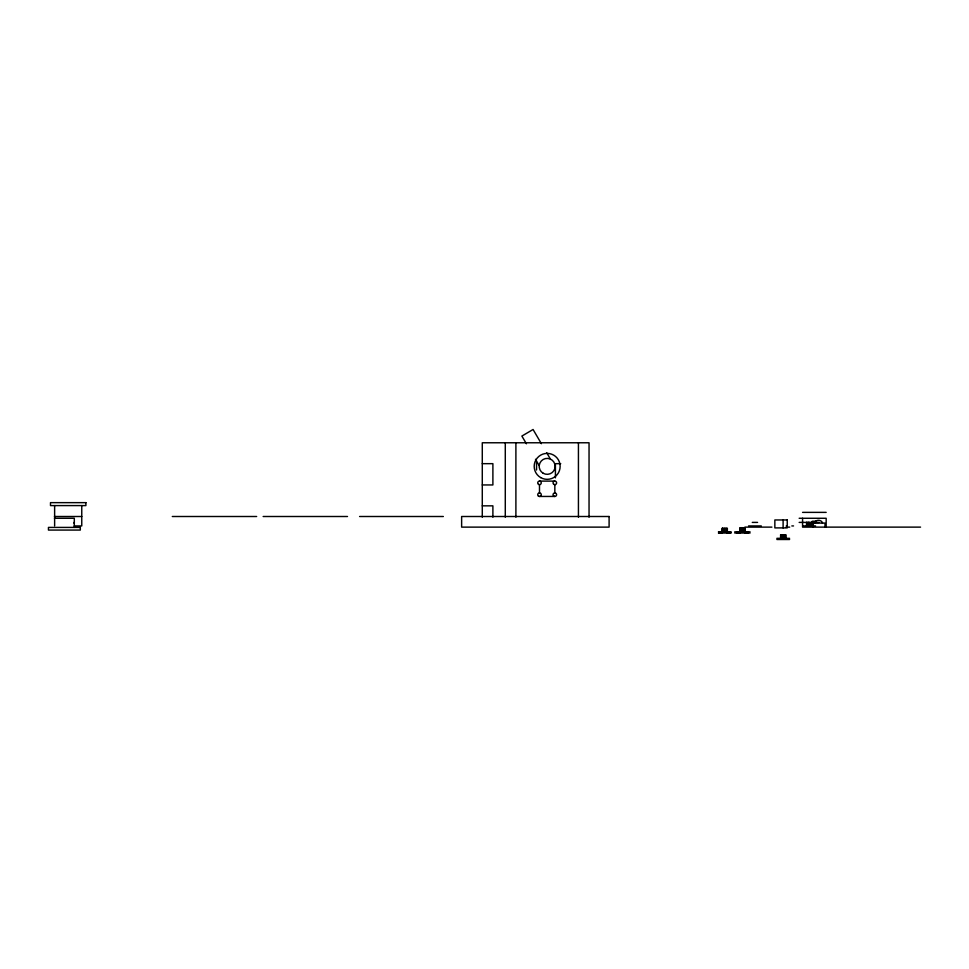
<?xml version="1.0" encoding="UTF-8"?>
<svg xmlns="http://www.w3.org/2000/svg" width="969" height="969" viewBox="0 0 969 969"><rect width="100%" height="100%" fill="white"/><g stroke="black" fill="none" stroke-linecap="round" stroke-linejoin="round"><path stroke-width="1.45" d="M74.189 523.551L74.129 522.364M482.283 463.666L492.894 463.666L492.894 484.948L482.283 484.948M560.736 463.666L555.419 463.666L555.419 477.85M539.491 481.108L554.837 481.108M539.491 496.443L554.837 496.443M482.283 505.842L492.894 505.842L492.894 517.192M802.574 512.371L826.169 512.371M54.446 516.501L81.759 516.501M172.3 516.501L256.652 516.501M263.144 516.501L347.496 516.501M359.584 516.501L443.342 516.501M54.446 518.27L74.31 518.27L74.31 527.415M799.159 518.27L826.169 518.27L826.169 527.124M812.313 521.225L816.431 521.225M752.283 522.4L757.564 522.4M799.159 522.4L819.217 522.4M74.225 525.937L81.759 525.937L81.759 505.588M748.553 525.937L761.283 525.937M786.271 525.937L787.24 525.937M791.818 525.937L793.526 525.937M802.829 525.937L815.559 525.937M744.895 527.124L771.905 527.124M786.198 527.124L789.687 527.124M920.55 527.124L802.574 527.124L802.574 518.27M740.062 527.705L744.761 527.705M745.028 528.299L745.028 531.836L745.052 528.299L739.771 528.299L739.771 531.836M718.429 531.836L730.965 531.836L731.026 533.023L718.429 533.023M734.744 531.836L750.067 531.836M734.744 533.023L750.067 533.023M776.872 538.328L789.602 538.328M776.872 539.503L789.602 539.503M541.392 443.693L533.071 429.497L521.879 436.062L526.421 443.802M546.686 452.717L550.465 459.173M535.494 459.282L539.273 465.738M824.994 527.051L824.994 523.078L813.294 523.078L813.294 527.051M811.828 522.4L811.804 525.937M811.574 522.4L811.574 525.937M811.186 522.4L811.186 525.937M809.66 522.4L809.733 525.937M808.643 522.4L808.715 525.937M808.57 522.4L808.57 525.937M807.189 522.4L807.189 525.937M806.547 522.4L806.547 525.937M785.847 538.328L785.871 534.791L780.59 534.791L780.614 538.328M785.532 534.791L785.532 538.328M785.229 534.791L785.229 538.328M783.848 534.791L783.848 535.445M783.703 534.791L783.776 538.328M783.109 519.965L783.109 527.899M782.77 534.791L782.625 538.328M781.232 534.791L781.232 538.328M780.844 534.791L780.844 538.328M747.983 531.836L747.983 533.023M746.736 531.836L746.736 533.023M745.488 531.836L745.488 533.023M744.798 528.299L744.749 533.023M744.41 528.299L744.41 531.836M742.957 528.299L742.957 531.836M741.939 528.299L741.939 531.836M741.794 528.299L741.794 531.836M740.413 528.299L740.413 531.836M740.134 528.299L740.062 533.023M739.335 531.836L739.335 533.023M738.087 531.836L738.087 533.023M736.84 531.836L736.84 533.023M730.602 531.836L730.602 533.023M730.287 531.836L730.287 533.023M729.039 531.836L729.039 533.023M727.792 531.836L727.792 533.023M727.331 531.836L727.356 528.299L722.075 528.299L722.075 531.836M726.992 528.517L727.004 533.023M726.714 528.299L726.714 531.836M725.187 528.299L725.26 531.836M724.17 528.299L724.243 531.836M722.717 528.299L722.717 531.836M722.438 528.299L722.365 533.023M721.639 531.836L721.639 533.023M720.391 531.836L720.391 533.023M719.143 531.836L719.143 533.023M718.828 531.836L718.828 533.023M589.043 517.192L589.043 442.772L482.283 442.772L482.283 517.192M578.432 442.772L578.432 517.192M554.837 484.645L554.837 492.906M539.491 484.645L539.491 492.906M536.547 462.31L536.547 470.001M515.896 442.772L515.896 517.192M505.285 442.772L505.285 517.192M54.627 505.588L54.627 525.937M814.517 523.078A3.234 3.234 0 0 1 815.668 521.286L816.552 520.704A4.688 4.688 0 0 1 820.452 520.716L821.349 521.274A3.234 3.234 0 0 1 822.487 523.078M85.89 502.645L50.497 502.645L50.497 505.588L85.89 505.588L85.89 502.645M609.101 516.501L461.632 516.501L461.632 527.124L609.101 527.124L609.101 516.501M787.24 519.965L774.849 519.965L774.849 527.899L787.24 527.899L787.24 519.965M80.306 527.415L48.45 527.415L48.45 530.067L80.306 530.067L80.306 527.415M806.911 525.937L806.898 522.4L806.802 525.937M543.185 473.26A7.958 7.958 0 0 0 555.128 466.368A7.958 7.958 0 0 0 543.185 459.463A7.958 7.958 0 0 0 543.185 473.26M540.678 477.596A12.972 12.972 0 0 0 560.143 466.368A12.972 12.972 0 0 0 540.678 455.127A12.972 12.972 0 0 0 540.678 477.596M553.808 496.128A1.768 1.768 0 0 0 556.594 494.832A1.768 1.768 0 0 0 554.086 493.076A1.768 1.768 0 0 0 553.808 496.128M553.941 484.415A1.768 1.768 0 0 0 556.606 482.877A1.768 1.768 0 0 0 553.941 481.351A1.768 1.768 0 0 0 553.941 484.415M538.473 496.128A1.768 1.768 0 0 0 541.259 494.832A1.768 1.768 0 0 0 538.752 493.076A1.768 1.768 0 0 0 538.473 496.128M538.607 484.415A1.768 1.768 0 0 0 541.259 482.877A1.768 1.768 0 0 0 538.607 481.351A1.768 1.768 0 0 0 538.607 484.415"/></g></svg>
